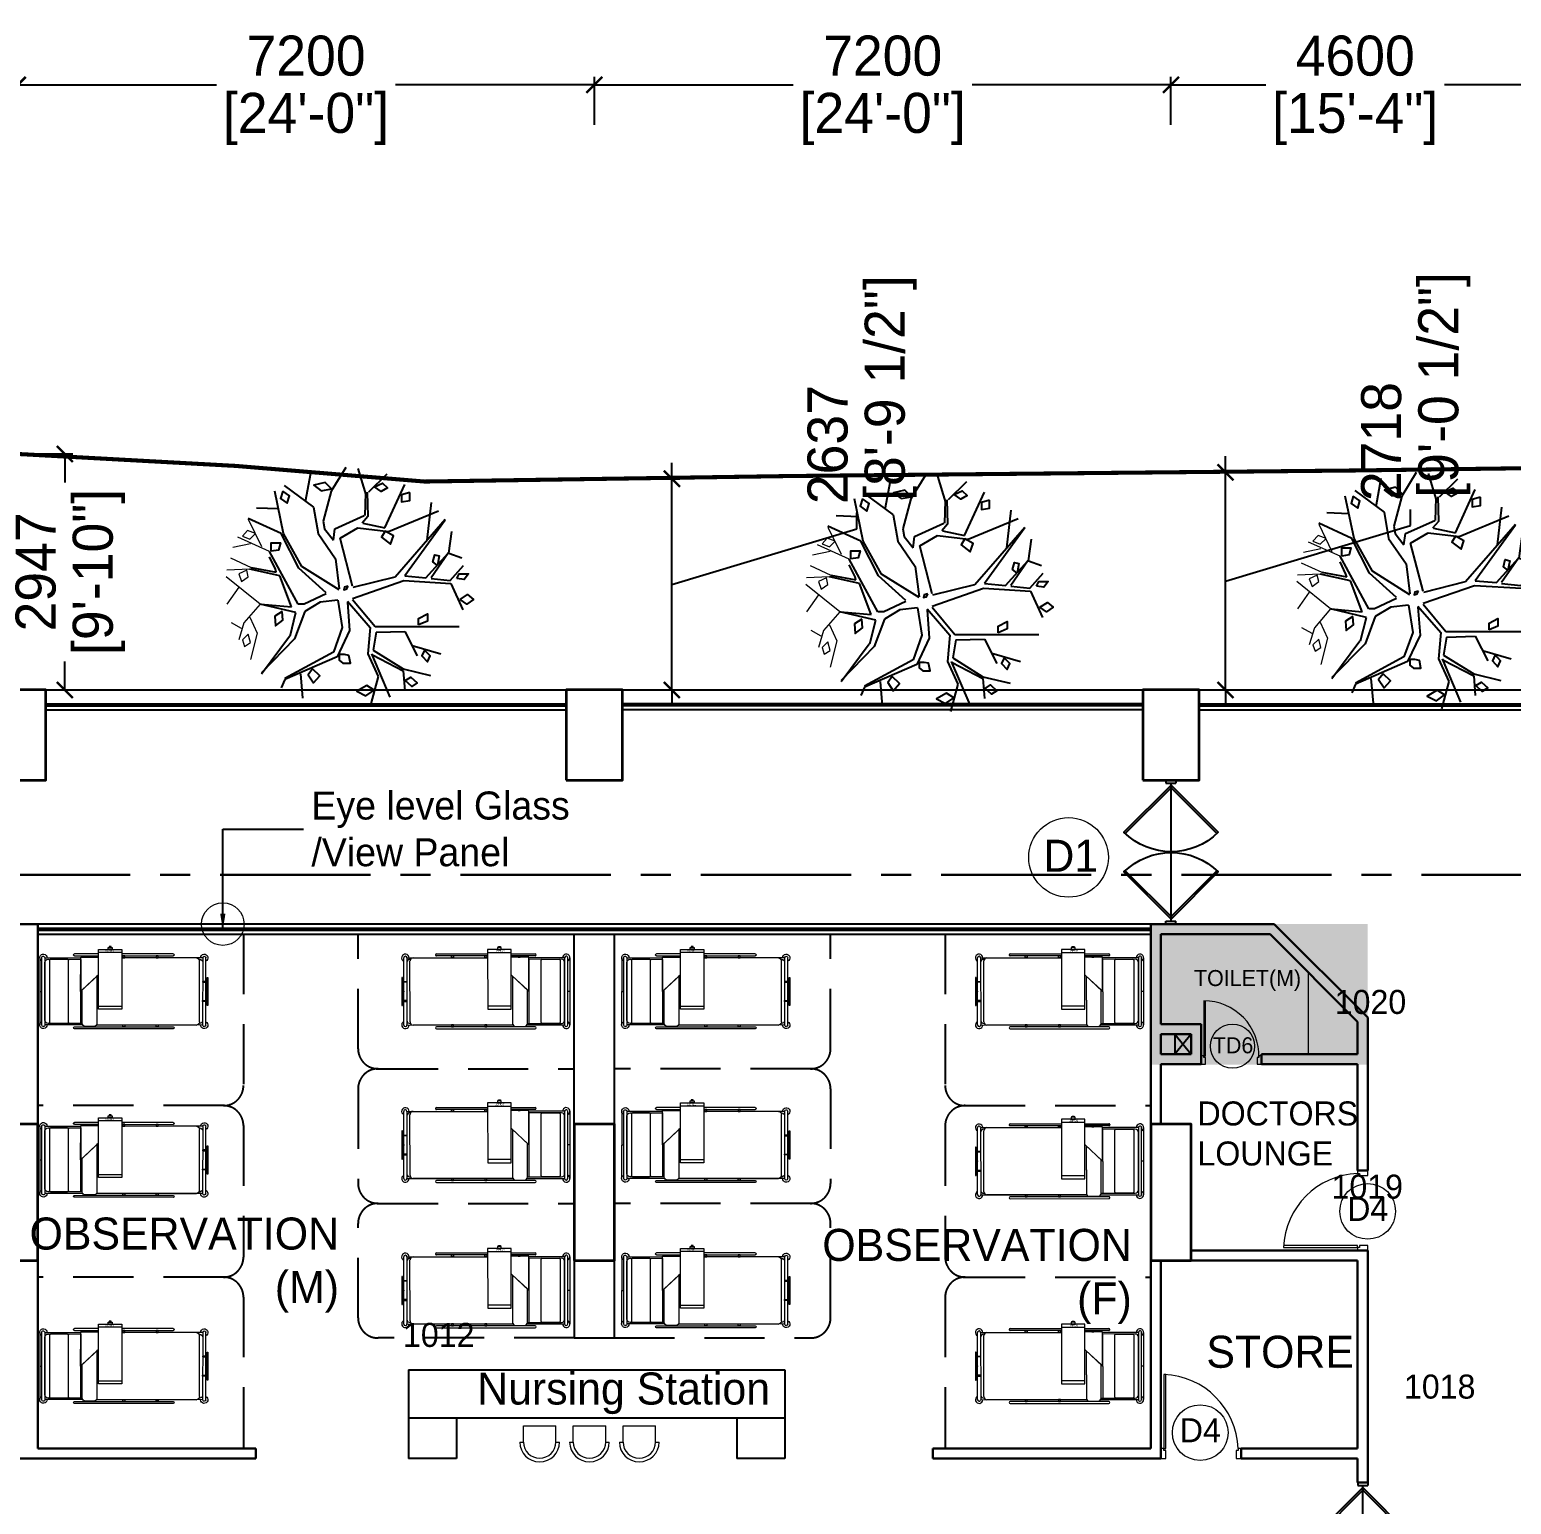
# Model space of a CAD drawing. Header units: millimetres. Extents: x 221017 to 6120115, y -1189702 to 83047459.
# Drawn here: x 3017319 to 3035820, y 63522 to 81940 of the extents above; entities that cross this region are included whole.
import ezdxf

# ---------------------------------------------------------------- set-up
doc = ezdxf.new("R2010")
doc.units = ezdxf.units.MM
doc.header["$LTSCALE"] = 150
doc.header["$MEASUREMENT"] = 0
doc.header["$PDMODE"] = 35
doc.header["$PDSIZE"] = -20
for name, pattern in [('BORDER', [1.75, 0.5, -0.25, 0.5, -0.25, 0, -0.25]), ('CENTERX2', [4, 2.5, -0.5, 0.5, -0.5]), ('DASHED2', [0.375, 0.25, -0.125]), ('HIDDEN', [0.375, 0.25, -0.125]), ('HIDDEN2', [0.1875, 0.125, -0.0625])]:
    doc.linetypes.add(name, pattern=pattern)
doc.layers.get('0').update_dxf_attribs({"linetype": 'CONTINUOUS', "lineweight": 9})
doc.layers.get('DEFPOINTS').update_dxf_attribs({"linetype": 'HIDDEN'})
for name, color, linetype in [('1', 7, 'CONTINUOUS'), ('Above', 63, 'DASHED2'), ('door', 131, 'CONTINUOUS'), ('FURNITURE', 20, 'CONTINUOUS'), ('GLASS PLAN', 160, 'CONTINUOUS'), ('LOW WALL', 40, 'CONTINUOUS'), ('Propoerty Line', 3, 'BORDER'), ('TEXT', 7, 'CONTINUOUS')]:
    doc.layers.add(name, color=color, linetype=linetype)
for name, color, linetype, lineweight in [('A_DOOR', 130, 'CONTINUOUS', 9), ('CENTRE DIM', 5, 'CONTINUOUS', 9), ('col new', 1, 'CONTINUOUS', 35), ('DIM', 7, 'CONTINUOUS', 13), ('Door Window Schedule', 173, 'CONTINUOUS', 9), ('False Ceiling_Toilet (T Ceiling with plastic wood board)', 246, 'CONTINUOUS', 9), ('FUR', 8, 'CONTINUOUS', 5), ('Notes', 240, 'CONTINUOUS', 9), ('Room Numbering', 253, 'CONTINUOUS', 9), ('section line', 254, 'CONTINUOUS', 30), ('WALL', 7, 'CONTINUOUS', 30)]:
    doc.layers.add(name, color=color, linetype=linetype, lineweight=lineweight)
doc.layers.add('landscape', color=7, linetype='CONTINUOUS', lineweight=18, true_color=0x050505)
doc.styles.add('ATTR', font='romans.shx', dxfattribs={"width": 0.8, "height": 0.7})
doc.styles.get("Standard").update_dxf_attribs({"font": 'GOTHIC.TTF', "width": 0.8})
doc.styles.add('Text Layout', font='GOTHIC.TTF')
doc.dimstyles.new('scale 50mm NEW', dxfattribs={"dimscale": 0, "dimtxt": 500, "dimasz": 200, "dimexe": 100, "dimexo": 100, "dimgap": 100, "dimtad": 0, "dimdec": 0, "dimzin": 1, "dimdsep": 46, "dimtxsty": 'Text Layout', "dimblk": 'ARCHTICK', "dimcen": 0.09, "dimclrd": 256, "dimclre": 256, "dimadec": 0, "dimazin": 0, "dimtfac": 1, "dimtdec": 0, "dimtmove": 1, "dimatfit": 0, "dimfxl": 0, "dimtolj": 1, "dimtzin": 0, "dimarcsym": 0})

# ---------------------------------------------------------------- blocks, each defined once
blk = doc.blocks.new('D72')
at = {"layer": 'door'}
for p, q in [((0, 4.85), (1.5, 4.85)), ((0, -0.15), (0, 4.85)), ((0, 0.37), (0, 4.48)), ((1.5, -0.15), (1.5, 4.85)), ((1.5, 0.94), (1.5, 0.94)), ((2.5, 2.43), (3.44, 2.43)), ((69.5, 2.43), (68.56, 2.43)), ((70.5, 0.94), (70.5, 4.85)), ((72, 4.85), (70.5, 4.85)), ((70.5, -0.15), (70.5, 0.94)), ((70.5, 0.94), (70.5, 0.94)), ((72, -0.15), (72, 4.85)), ((72, 0.37), (72, 4.48)), ((0, -0.15), (1.5, -0.15)), ((72, -0.15), (70.5, -0.15))]:
    blk.add_line(p, q, dxfattribs=at)
at = {"layer": 'door', "linetype": 'HIDDEN2', "ltscale": 10}
blk.add_line((1.5, 2.43), (70.5, 2.43), dxfattribs=at)
at = {"layer": 'door', "ltscale": 10}
for points in [[(26.71, 25.31, 0.007036), (26.06, 25.98), (2.5, 2.43), (3.16, 1.76)], [(45.29, 25.31, -0.007036), (45.94, 25.98), (69.5, 2.43), (68.84, 1.76)], [(26.71, -20.46, -0.007036), (26.06, -21.13), (2.5, 2.43), (3.16, 3.09)], [(45.29, -20.46, 0.007036), (45.94, -21.13), (69.5, 2.43), (68.84, 3.09)]]:
    blk.add_lwpolyline(points, format="xyb", close=True, dxfattribs=at)
for centre, start, end in [((2.5, 2.43), 315, 45), ((69.5, 2.43), 135, 225)]:
    blk.add_arc(centre, 33.31, start, end, dxfattribs=at)
blk = doc.blocks.new('LAND1-G4')
at = {"layer": '1', "color": 7}
for p, q in [((2641.7, 2421.336), (2634.423, 2409.533)), ((2647.627, 2420.818), (2651.662, 2407.652)), ((2621.585, 2404.361), (2624.153, 2418.467)), ((2653.22, 2409.18), (2662.39, 2418.115)), ((2661.198, 2391.195), (2671.101, 2412.825)), ((2610.582, 2388.373), (2606.18, 2409.533)), ((2610.948, 2412.354), (2625.62, 2401.539)), ((2634.423, 2409.533), (2630.388, 2394.486)), ((2651.295, 2397.307), (2651.662, 2408.593)), ((2652.395, 2409.063), (2652.762, 2396.837)), ((2608.014, 2400.599), (2597.011, 2401.069)), ((2625.62, 2401.539), (2627.821, 2388.373)), ((2663.032, 2389.314), (2687.973, 2399.658)), ((2684.305, 2403.891), (2682.104, 2385.082)), ((2609.481, 2388.373), (2592.976, 2395.897)), ((2630.388, 2394.486), (2631.122, 2390.724)), ((2631.122, 2390.724), (2635.523, 2385.082)), ((2635.523, 2385.082), (2636.257, 2390.724)), ((2636.257, 2390.724), (2650.928, 2397.307)), ((2638.824, 2386.022), (2647.627, 2391.195)), ((2647.627, 2391.195), (2663.032, 2389.314)), ((2652.762, 2396.837), (2649.828, 2393.546)), ((2650.194, 2393.546), (2661.198, 2391.195)), ((2666.333, 2366.743), (2691.274, 2395.427)), ((2691.274, 2394.956), (2671.101, 2367.213)), ((2618.284, 2370.975), (2609.481, 2388.373)), ((2619.751, 2371.916), (2610.582, 2388.373)), ((2627.821, 2388.373), (2636.623, 2375.677)), ((2645.059, 2362.041), (2638.824, 2386.022)), ((2693.108, 2378.499), (2694.575, 2389.314)), ((2617.917, 2353.107), (2603.613, 2379.439)), ((2606.547, 2370.505), (2603.613, 2376.618)), ((2636.623, 2375.677), (2638.457, 2360.63)), ((2681.738, 2366.273), (2692.741, 2378.499)), ((2692.741, 2378.499), (2684.305, 2366.273)), ((2693.108, 2378.499), (2699.71, 2376.147)), ((2608.748, 2367.213), (2593.71, 2370.505)), ((2594.443, 2371.445), (2606.914, 2369.094)), ((2606.914, 2369.094), (2606.547, 2370.505)), ((2631.855, 2358.75), (2618.284, 2370.975)), ((2638.457, 2360.16), (2619.751, 2371.916)), ((2693.842, 2364.862), (2700.444, 2372.386)), ((2614.616, 2351.696), (2608.748, 2367.213)), ((2645.059, 2355.928), (2670.734, 2364.862)), ((2645.426, 2361.571), (2666.333, 2366.743)), ((2670.734, 2364.862), (2694.208, 2363.452)), ((2671.101, 2367.213), (2681.738, 2366.273)), ((2684.305, 2365.803), (2693.842, 2364.862)), ((2694.208, 2363.452), (2700.077, 2350.285)), ((2631.855, 2358.279), (2620.852, 2353.107)), ((2628.921, 2354.047), (2621.219, 2349.345)), ((2637.724, 2354.988), (2628.921, 2354.047)), ((2637.724, 2354.988), (2639.925, 2341.351)), ((2642.492, 2354.518), (2653.862, 2341.351)), ((2642.492, 2354.047), (2643.592, 2339.941)), ((2645.059, 2355.458), (2656.43, 2341.822)), ((2616.817, 2348.875), (2598.845, 2353.107)), ((2599.211, 2353.107), (2614.616, 2351.696)), ((2613.883, 2337.119), (2616.817, 2348.875)), ((2621.219, 2349.345), (2616.083, 2335.709)), ((2620.852, 2353.107), (2617.917, 2353.107)), ((2639.925, 2341.351), (2635.523, 2329.126)), ((2643.592, 2339.941), (2637.357, 2326.774)), ((2653.862, 2341.351), (2652.762, 2328.185)), ((2656.796, 2339), (2655.329, 2330.066)), ((2656.43, 2341.822), (2698.243, 2341.822)), ((2656.796, 2339), (2671.101, 2339.47)), ((2671.101, 2339.47), (2677.336, 2327.245)), ((2599.578, 2318.311), (2613.516, 2337.119)), ((2616.083, 2335.709), (2599.578, 2318.781)), ((2674.769, 2332.417), (2689.073, 2328.185)), ((2635.523, 2329.126), (2611.315, 2315.959)), ((2637.357, 2326.774), (2611.315, 2315.489)), ((2652.762, 2328.185), (2657.897, 2316.9)), ((2654.596, 2328.185), (2663.765, 2306.555)), ((2654.963, 2327.715), (2670.367, 2319.721)), ((2655.329, 2330.066), (2670.367, 2320.662)), ((2619.018, 2318.311), (2620.118, 2306.085)), ((2657.897, 2316.9), (2654.229, 2303.264)), ((2670.367, 2320.662), (2683.938, 2317.37)), ((2670.367, 2319.721), (2671.101, 2309.847)), ((2611.315, 2315.489), (2609.481, 2311.257))]:
    blk.add_line(p, q, dxfattribs=at)
for points in [[(2631.305, 2413.883), (2625.803, 2412.472), (2629.471, 2409.651), (2634.606, 2410.591)], [(2655.971, 2411.649), (2660.006, 2413.53), (2662.573, 2411.179), (2659.272, 2409.298)], [(2610.215, 2409.533), (2609.115, 2405.771), (2612.416, 2403.42), (2613.516, 2407.182)], [(2673.714, 2408.887), (2669.588, 2407.711), (2669.588, 2404.184), (2673.714, 2404.772)], [(2604.484, 2379.498), (2604.484, 2383.612), (2609.069, 2383.612), (2608.152, 2380.086)], [(2661.335, 2389.49), (2659.501, 2386.551), (2664.086, 2383.024), (2665.462, 2387.139)], [(2687.469, 2372.445), (2685.177, 2374.208), (2686.093, 2377.735), (2688.386, 2377.147)], [(2697.143, 2365.803), (2698.243, 2368.154), (2703.011, 2368.154), (2700.811, 2365.333)], [(2642.859, 2362.041), (2641.025, 2361.571), (2640.658, 2360.16), (2642.125, 2360.63)], [(2698.885, 2355.458), (2702.553, 2357.809), (2705.487, 2355.458), (2702.186, 2353.107)], [(2609.94, 2349.345), (2606.272, 2346.994), (2606.639, 2342.292), (2610.307, 2345.113)], [(2678.07, 2342.645), (2678.07, 2345.936), (2682.471, 2348.287), (2682.471, 2344.525)], [(2638.457, 2327.833), (2638.457, 2325.011), (2640.291, 2323.601), (2643.959, 2323.601), (2643.226, 2327.362), (2641.025, 2327.833)], [(2681.05, 2330.125), (2679.675, 2327.186), (2682.426, 2324.247), (2683.801, 2327.186)], [(2625.115, 2320.72), (2622.823, 2317.781), (2625.574, 2313.667), (2628.783, 2317.194)], [(2671.422, 2314.843), (2674.173, 2316.606), (2677.382, 2313.667), (2674.631, 2311.904)], [(2655.834, 2310.141), (2652.166, 2312.492), (2647.123, 2309.553), (2651.707, 2307.202)]]:
    blk.add_lwpolyline(points, close=True, dxfattribs=at)
blk = doc.blocks.new('DEC8')
for p, q in [((-48.049, 33.856), (-41.447, 20.219)), ((-37.412, 17.868), (-53.184, 24.921)), ((-46.949, 21.63), (-55.751, 19.749)), ((-47.315, 8.934), (-58.686, 8.464)), ((-56.852, 14.576), (-46.582, 9.874)), ((-42.18, -8.464), (-59.052, 5.172)), ((-52.817, 0), (-58.686, -8.464)), ((-42.18, -8.464), (-50.25, -17.869)), ((-51.35, -20.69), (-56.485, -17.869)), ((-50.25, -17.869), (-52.817, -26.332)), ((-47.315, -15.047), (-43.648, -23.041)), ((-43.648, -23.041), (-46.949, -36.207))]:
    blk.add_line(p, q)
for points in [[(-44.381, 26.802), (-48.416, 28.213), (-50.983, 25.392), (-47.315, 23.981)], [(-48.783, 8.464), (-52.817, 6.583), (-51.35, 2.821), (-48.049, 5.172)], [(-48.049, -23.511), (-50.983, -26.332), (-49.883, -29.624), (-46.949, -27.743)]]:
    blk.add_lwpolyline(points, close=True)
blk.add_blockref('LAND1-G4', (-2641.025, -2361.571))
at = {"style": 'ATTR', "width": 0.8, "flags": 9}
blk.add_attdef('ESTCODE', (0, 0), '', height=0.7, dxfattribs=at)
blk = doc.blocks.new('H-BED')
at = {"layer": 'FUR', "color": 253}
for p, q in [((34.71, 22.45), (34.71, 21.96)), ((35.69, 22.45), (34.71, 22.45)), ((35.69, 21.96), (35.69, 22.45)), ((0, 16.78), (0, -16.78)), ((1.05, -16.78), (1.05, 16.77)), ((1.87, 17.55), (1.87, 17.55)), ((2.61, 16.78), (20.46, 16.78)), ((2.61, 16.77), (2.61, -16.77)), ((4.17, 16), (20.46, 16)), ((4.9, 15.53), (4.9, -15.53)), ((13.92, 16), (5.37, 16)), ((14.39, -15.53), (14.39, 15.53)), ((16.87, 18.26), (16.87, 18.22)), ((29.35, 18.73), (17.34, 18.73)), ((17.34, 17.75), (29.35, 17.75)), ((20.46, 17.12), (29.35, 17.12)), ((20.46, -0.02), (20.46, 17.12)), ((20.46, 16), (20.46, -16)), ((24.86, 17.75), (25.84, 17.75)), ((24.86, 17.12), (24.86, 17.75)), ((25.84, 17.12), (24.86, 17.12)), ((25.84, 17.75), (25.84, 17.12)), ((29.35, -8.88), (29.35, 20.99)), ((29.35, 20.99), (41.05, 20.99)), ((29.35, 20.99), (41.05, 20.99)), ((29.35, 19.43), (29.35, 20.99)), ((41.05, 19.43), (29.35, 19.43)), ((34.22, 21.96), (36.17, 21.96)), ((34.22, 20.99), (34.22, 21.96)), ((36.17, 20.99), (34.22, 20.99)), ((34.71, 21.96), (35.69, 21.96)), ((36.17, 21.96), (36.17, 20.99)), ((41.05, 20.99), (41.05, -8.88)), ((41.05, 20.99), (41.05, 19.43)), ((66.67, 18.73), (41.05, 18.73)), ((41.05, 17.75), (66.67, 17.75)), ((78.28, 16.78), (41.05, 16.78)), ((81.4, 16.78), (41.05, 16.78)), ((41.52, 17.75), (41.52, 16.78)), ((42.49, 17.75), (41.52, 17.75)), ((41.52, 16.78), (42.49, 16.78)), ((42.49, 16.78), (42.49, 17.75)), ((58.17, 17.75), (58.17, 16.78)), ((59.14, 17.75), (58.17, 17.75)), ((58.17, 16.78), (59.14, 16.78)), ((59.14, 16.78), (59.14, 17.75)), ((67.14, 18.22), (67.14, 18.26)), ((79.84, 16), (79.63, 16)), ((79.84, 16), (79.84, 16)), ((79.84, -15.22), (79.84, 15.22)), ((81.4, 16.77), (81.4, -16.77)), ((82.14, 17.55), (82.14, 17.55)), ((82.96, -16.78), (82.96, 16.77)), ((2.61, -14.44), (2.61, 14.44)), ((29.35, 8.34), (20.46, -0.02)), ((21.23, 0.71), (28.62, 7.65)), ((29.35, 8.34), (28.62, 7.65)), ((28.62, 7.65), (28.62, -16.78)), ((28.62, 7.65), (28.62, -16)), ((81.4, 14.44), (81.4, -14.44)), ((0, 0), (1.05, 0)), ((21.23, -16), (21.23, 0.71)), ((81.4, 4.97), (81.4, 4.58)), ((83.61, 4.97), (81.4, 4.97)), ((81.4, 4.58), (83.61, 4.58)), ((82.96, 0.19), (82.96, -0.2)), ((83.61, 0.19), (82.96, 0.19)), ((83.61, -7.04), (83.61, 7.04)), ((83.61, 7.04), (84, 7.04)), ((83.61, 4.58), (83.61, 4.97)), ((83.61, -0.2), (83.61, 0.19)), ((84, 7.04), (84, -7.04)), ((29.35, -7.32), (41.05, -7.32)), ((29.35, -8.88), (29.35, -7.32)), ((41.05, -7.32), (41.05, -8.88)), ((81.4, -4.59), (83.61, -4.59)), ((81.4, -4.98), (81.4, -4.59)), ((83.61, -4.98), (81.4, -4.98)), ((82.96, 0), (84, 0)), ((82.96, -0.2), (83.61, -0.2)), ((83.61, -4.59), (83.61, -4.98)), ((84, -7.04), (83.61, -7.04)), ((41.05, -8.88), (29.35, -8.88)), ((41.05, -8.88), (29.35, -8.88)), ((1.83, -17.55), (1.83, -17.55)), ((21.23, -16.78), (2.61, -16.78)), ((21.23, -16), (4.17, -16)), ((5.37, -16), (13.92, -16)), ((16.87, -18.26), (16.87, -18.22)), ((17.34, -17.75), (66.67, -17.75)), ((66.67, -18.73), (17.34, -18.73)), ((27.06, -17.56), (22.79, -17.56)), ((24.86, -17.56), (24.86, -17.75)), ((25.84, -17.56), (24.86, -17.56)), ((24.86, -17.75), (25.84, -17.75)), ((25.84, -17.75), (25.84, -17.56)), ((81.4, -16.78), (28.41, -16.78)), ((28.62, -16.78), (78.28, -16.78)), ((41.52, -17.75), (41.52, -16.78)), ((41.52, -16.78), (42.49, -16.78)), ((42.49, -17.75), (41.52, -17.75)), ((42.49, -16.78), (42.49, -17.75)), ((58.17, -17.75), (58.17, -16.78)), ((58.17, -16.78), (59.14, -16.78)), ((59.14, -17.75), (58.17, -17.75)), ((59.14, -16.78), (59.14, -17.75)), ((67.14, -18.22), (67.14, -18.26)), ((82.18, -17.55), (82.18, -17.55))]:
    blk.add_line(p, q, dxfattribs=at)
at = {"layer": 'FUR', "color": 253, "extrusion": (0, 0, -1)}
for centre, major_axis, start_param, end_param in [((1.83, 16.78), (1.3, 1.3), 2.797558, 7.068583), ((1.83, 16.78), (-0.55, 0.55), 5.496229, 7.124264), ((1.83, 16.78), (0.549, 0.549), -0.73745, 0.78704), ((4.17, 14.44), (-1.1, 1.1), 5.497787, 7.068583), ((5.37, 15.53), (-0.331, 0.331), 5.497787, 7.068583), ((13.92, 15.53), (-0.331, 0.331), 0.785398, 2.356194), ((17.34, 18.26), (-0.331, 0.331), 5.497787, 7.068583), ((17.34, 18.22), (0.331, 0.331), 2.356194, 3.926991), ((66.67, 18.26), (0.331, 0.331), -0.785398, 0.785398), ((66.67, 18.22), (-0.331, 0.331), 2.356194, 3.926991), ((78.28, 15.22), (-1.1, 1.1), 0.785398, 2.356194), ((79.84, 14.44), (1.1, 1.1), -0.785398, 0.785398), ((82.17, 16.78), (-1.3, 1.3), 5.497787, 9.768813), ((82.17, 16.78), (-0.549, 0.549), 5.496145, 7.020636), ((82.18, 16.78), (0.55, 0.55), -0.841078, 0.786957), ((4.17, -14.44), (-1.1, 1.1), 3.926991, 5.497787), ((79.84, -14.44), (-1.1, 1.1), 2.356194, 4.057609), ((1.83, -16.78), (-1.3, 1.3), 2.356194, 6.627219), ((1.83, -16.78), (-0.55, 0.55), 3.926991, 5.497333), ((1.83, -16.77), (0.55, 0.55), 0.78404, 2.363229), ((5.37, -15.53), (0.331, 0.331), 2.356194, 3.926991), ((13.92, -15.53), (0.331, 0.331), 0.785398, 2.356194), ((17.34, -18.22), (-0.331, 0.331), 5.497787, 7.068583), ((17.34, -18.26), (-0.331, 0.331), 3.926991, 5.497787), ((22.79, -16), (-1.1, 1.1), 3.926991, 5.497787), ((27.06, -16), (1.1, 1.1), 0.785398, 2.356194), ((66.67, -18.22), (0.331, 0.331), -0.785398, 0.785398), ((66.67, -18.26), (0.331, 0.331), 0.785398, 2.356194), ((78.28, -15.22), (1.1, 1.1), 0.785398, 2.356194), ((82.17, -16.78), (1.3, 1.3), -0.344034, 3.926991), ((82.17, -16.77), (-0.55, 0.55), 3.919956, 5.499145), ((82.18, -16.78), (0.55, 0.55), 0.785853, 2.356194)]:
    blk.add_ellipse(centre, major_axis=major_axis, ratio=1, start_param=start_param, end_param=end_param, dxfattribs=at)
at = {"layer": 'FUR', "insert": (32.67, 20.77), "char_height": 1, "width": 4.545, "attachment_point": 1}
blk.add_mtext('SOHEL', dxfattribs=at)
blk = doc.blocks.new('_ARCHTICK')
at = {"color": 0, "linetype": 'ByBlock', "const_width": 0.15}
blk.add_lwpolyline([(-0.5, -0.5), (0.5, 0.5)], dxfattribs=at)
blk = doc.blocks.new('*D171')
at = {"layer": 'CENTRE DIM', "lineweight": -2, "transparency": 16777216}
for p, q in [((3017170, 80777), (3017170, 81349)), ((3017170, 81249), (3019653, 81249)), ((3024370, 81249), (3021886, 81249)), ((3024370, 80749), (3024370, 81349))]:
    blk.add_line(p, q, dxfattribs=at)
at = {"layer": 'DEFPOINTS', "color": 0, "transparency": 16777216}
for p in [(3024370, 81249), (3017170, 80677), (3024370, 80424)]:
    blk.add_point(p, dxfattribs=at)
at = {"layer": 'CENTRE DIM', "lineweight": -2, "transparency": 16777216, "xscale": 200, "yscale": 200, "zscale": 200, "rotation": 180}
blk.add_blockref('_ARCHTICK', (3017170, 81249), dxfattribs=at)
at = {"layer": 'CENTRE DIM', "lineweight": -2, "transparency": 16777216, "xscale": 200, "yscale": 200, "zscale": 200}
blk.add_blockref('_ARCHTICK', (3024370, 81249), dxfattribs=at)
at = {"layer": 'CENTRE DIM', "color": 0, "transparency": 16777216, "char_height": 500, "attachment_point": 5, "style": 'Text Layout'}
for s, insert in [('\\A1;7200', (3020770, 81612)), ('\\A1;[24\'-0"]', (3020770, 80825))]:
    blk.add_mtext(s, dxfattribs=dict(at, insert=insert))
blk = doc.blocks.new('*D172')
at = {"layer": 'CENTRE DIM', "lineweight": -2, "transparency": 16777216}
for p, q in [((3024370, 80749), (3024370, 81349)), ((3024370, 81249), (3026853, 81249)), ((3031570, 81249), (3029086, 81249)), ((3031570, 80749), (3031570, 81349))]:
    blk.add_line(p, q, dxfattribs=at)
at = {"layer": 'DEFPOINTS', "color": 0, "transparency": 16777216}
for p in [(3031570, 81249), (3024370, 80424), (3031570, 80424)]:
    blk.add_point(p, dxfattribs=at)
at = {"layer": 'CENTRE DIM', "lineweight": -2, "transparency": 16777216, "xscale": 200, "yscale": 200, "zscale": 200, "rotation": 180}
blk.add_blockref('_ARCHTICK', (3024370, 81249), dxfattribs=at)
at = {"layer": 'CENTRE DIM', "lineweight": -2, "transparency": 16777216, "xscale": 200, "yscale": 200, "zscale": 200}
blk.add_blockref('_ARCHTICK', (3031570, 81249), dxfattribs=at)
at = {"layer": 'CENTRE DIM', "color": 0, "transparency": 16777216, "char_height": 500, "attachment_point": 5, "style": 'Text Layout'}
for s, insert in [('\\A1;7200', (3027970, 81612)), ('\\A1;[24\'-0"]', (3027970, 80825))]:
    blk.add_mtext(s, dxfattribs=dict(at, insert=insert))
blk = doc.blocks.new('*D173')
at = {"layer": 'CENTRE DIM', "lineweight": -2, "transparency": 16777216}
for p, q in [((3031570, 80749), (3031570, 81349)), ((3031570, 81249), (3032753, 81249)), ((3036170, 81249), (3034986, 81249)), ((3036170, 80749), (3036170, 81349))]:
    blk.add_line(p, q, dxfattribs=at)
at = {"layer": 'DEFPOINTS', "color": 0, "transparency": 16777216}
for p in [(3036170, 81249), (3031570, 80424), (3036170, 80424)]:
    blk.add_point(p, dxfattribs=at)
at = {"layer": 'CENTRE DIM', "lineweight": -2, "transparency": 16777216, "xscale": 200, "yscale": 200, "zscale": 200, "rotation": 180}
blk.add_blockref('_ARCHTICK', (3031570, 81249), dxfattribs=at)
at = {"layer": 'CENTRE DIM', "lineweight": -2, "transparency": 16777216, "xscale": 200, "yscale": 200, "zscale": 200}
blk.add_blockref('_ARCHTICK', (3036170, 81249), dxfattribs=at)
at = {"layer": 'CENTRE DIM', "color": 0, "transparency": 16777216, "char_height": 500, "attachment_point": 5, "style": 'Text Layout'}
for s, insert in [('\\A1;4600', (3033870, 81612)), ('\\A1;[15\'-4"]', (3033870, 80825))]:
    blk.add_mtext(s, dxfattribs=dict(at, insert=insert))
blk = doc.blocks.new('*D212')
at = {"layer": 'DEFPOINTS', "color": 0, "ltscale": 0.5, "transparency": 16777216}
for p in [(3017170, 76640), (3017759, 76640), (3017170, 73693)]:
    blk.add_point(p, dxfattribs=at)
at = {"layer": 'DIM', "lineweight": -2, "ltscale": 0.5, "transparency": 16777216}
for p, q in [((3017270, 76640), (3017859, 76640)), ((3017759, 76640), (3017759, 76283)), ((3017759, 73693), (3017759, 74050)), ((3017270, 73693), (3017859, 73693))]:
    blk.add_line(p, q, dxfattribs=at)
at = {"layer": 'DIM', "lineweight": -2, "ltscale": 0.5, "transparency": 16777216, "xscale": 200, "yscale": 200, "zscale": 200}
for p, rotation in [((3017759, 76640), 90), ((3017759, 73693), 270)]:
    blk.add_blockref('_ARCHTICK', p, dxfattribs=dict(at, rotation=rotation))
at = {"layer": 'DIM', "color": 0, "ltscale": 0.5, "transparency": 16777216, "char_height": 500, "attachment_point": 5, "rotation": 90, "style": 'Text Layout'}
for s, insert in [('\\A1;[9\'-10"]', (3018183, 75167)), ('\\A1;2947', (3017397, 75167))]:
    blk.add_mtext(s, dxfattribs=dict(at, insert=insert))
blk = doc.blocks.new('*D213')
at = {"layer": 'DEFPOINTS', "color": 0, "ltscale": 0.5, "transparency": 16777216}
for p in [(3024535, 76330), (3025338, 76330), (3024370, 73693)]:
    blk.add_point(p, dxfattribs=at)
at = {"layer": 'DIM', "lineweight": -2, "ltscale": 0.5, "transparency": 16777216}
for p, q in [((3025338, 76330), (3025338, 76530)), ((3024838, 76330), (3025438, 76330)), ((3025338, 73693), (3025338, 76330)), ((3025338, 73693), (3025338, 76330)), ((3027647, 75705), (3027647, 75905)), ((3025338, 75012), (3027647, 75705)), ((3024838, 73693), (3025438, 73693)), ((3025338, 73693), (3025338, 73493))]:
    blk.add_line(p, q, dxfattribs=at)
at = {"layer": 'DIM', "lineweight": -2, "ltscale": 0.5, "transparency": 16777216, "xscale": 200, "yscale": 200, "zscale": 200}
for p, rotation in [((3025338, 76330), 270), ((3025338, 73693), 90)]:
    blk.add_blockref('_ARCHTICK', p, dxfattribs=dict(at, rotation=rotation))
at = {"layer": 'DIM', "color": 0, "ltscale": 0.5, "transparency": 16777216, "char_height": 500, "attachment_point": 5, "rotation": 90, "style": 'Text Layout'}
for s, insert in [('\\A1;[8\'-9 1/2"]', (3028071, 77463)), ('\\A1;2637', (3027285, 76757))]:
    blk.add_mtext(s, dxfattribs=dict(at, insert=insert))
blk = doc.blocks.new('*D214')
at = {"layer": 'DEFPOINTS', "color": 0, "ltscale": 0.5, "transparency": 16777216}
for p in [(3031570, 76412), (3032250, 76412), (3031570, 73693)]:
    blk.add_point(p, dxfattribs=at)
at = {"layer": 'DIM', "lineweight": -2, "ltscale": 0.5, "transparency": 16777216}
for p, q in [((3032250, 76412), (3032250, 76612)), ((3031750, 76412), (3032350, 76412)), ((3032250, 73693), (3032250, 76412)), ((3032250, 73693), (3032250, 76412)), ((3034559, 75745), (3034559, 75945)), ((3032250, 75052), (3034559, 75745)), ((3031750, 73693), (3032350, 73693)), ((3032250, 73693), (3032250, 73493))]:
    blk.add_line(p, q, dxfattribs=at)
at = {"layer": 'DIM', "lineweight": -2, "ltscale": 0.5, "transparency": 16777216, "xscale": 200, "yscale": 200, "zscale": 200}
for p, rotation in [((3032250, 76412), 270), ((3032250, 73693), 90)]:
    blk.add_blockref('_ARCHTICK', p, dxfattribs=dict(at, rotation=rotation))
at = {"layer": 'DIM', "color": 0, "ltscale": 0.5, "transparency": 16777216, "char_height": 500, "attachment_point": 5, "rotation": 90, "style": 'Text Layout'}
for s, insert in [('\\A1;[9\'-0 1/2"]', (3034983, 77503)), ('\\A1;2718', (3034197, 76795))]:
    blk.add_mtext(s, dxfattribs=dict(at, insert=insert))
blk = doc.blocks.new('*U36')
at = {"layer": 'A_DOOR'}
blk.add_lwpolyline([(2.45, 41.95, 0.006179), (1.5, 42), (1.5, 5), (2.45, 5)], format="xyb", close=True, dxfattribs=at)
for points in [[(2.5, 4), (1.5, 4), (1.5, 5), (0, 5), (0, 0), (2.5, 0)], [(40, 5), (38.5, 5), (38.5, 4), (37.5, 4), (37.5, 0), (40, 0)]]:
    blk.add_lwpolyline(points, close=True, dxfattribs=at)
blk.add_arc((0.1, 3.6), 38.43, 2.09314, 87.90686, dxfattribs=at)
blk = doc.blocks.new('C2')
at = {"layer": 'FUR'}
for p, q in [((-9, 0), (9, 0)), ((-9, -9), (-9, 0)), ((9, -9), (9, 0)), ((-11, -9), (-9, -9)), ((9, -9), (11, -9))]:
    blk.add_line(p, q, dxfattribs=at)
for radius in [11, 9]:
    blk.add_arc((0, -9), radius, 180, 0, dxfattribs=at)
blk = doc.blocks.new('TOILET DOOR')
at = {"layer": 'A_DOOR'}
blk.add_lwpolyline([(15221.31, -118993.6), (15221.31, -119025.6), (15222.26, -119025.6), (15222.26, -118993.61)], dxfattribs=at)
for points in [[(15222.31, -119026.6), (15221.31, -119026.6), (15221.31, -119025.6), (15219.81, -119025.6), (15219.81, -119030.6), (15222.31, -119030.6)], [(15254.81, -119025.6), (15253.31, -119025.6), (15253.31, -119026.6), (15252.31, -119026.6), (15252.31, -119030.6), (15254.81, -119030.6)]]:
    blk.add_lwpolyline(points, close=True, dxfattribs=at)
blk.add_arc((15221.31, -119025.6), 32, 358.20922, 90, dxfattribs=at)
blk = doc.blocks.new('gf gf g')
at = {"layer": 'Door Window Schedule', "ltscale": 0.5}
blk.add_circle((3035065, 232482), 497, dxfattribs=at)
at = {"layer": 'Door Window Schedule', "ltscale": 0.5, "insert": (3035092, 232703), "char_height": 400, "width": 871.62, "attachment_point": 2}
blk.add_mtext('{\\W1;D1}', dxfattribs=at)
blk = doc.blocks.new('D 4')
at = {"layer": 'Door Window Schedule', "ltscale": 0.5}
blk.add_circle((3005876, 66161), 348, dxfattribs=at)
at = {"layer": 'Door Window Schedule', "ltscale": 0.5, "insert": (3005877, 66341), "char_height": 300, "width": 871.62, "attachment_point": 2}
blk.add_mtext('{\\W1;D4}', dxfattribs=at)
blk = doc.blocks.new('TD 6')
at = {"layer": 'Door Window Schedule', "ltscale": 0.5}
blk.add_circle((3044104, 72595), 275, dxfattribs=at)
at = {"layer": 'Door Window Schedule', "ltscale": 0.5, "insert": (3044111, 72706), "char_height": 200, "width": 627.56, "attachment_point": 2}
blk.add_mtext('{\\W1;TD6}', dxfattribs=at)

msp = doc.modelspace()

# ---------------------------------------------------------------- hatches: boundary and pattern name
at = {"layer": 'False Ceiling_Toilet (T Ceiling with plastic wood board)', "ltscale": 0.5}
msp.add_hatch(color=256, dxfattribs=at).paths.add_polyline_path([(3034025.7, 70768.2), (3031319.8, 70768.2), (3031319.8, 69012.6), (3034025.7, 69012.6)])

# ---------------------------------------------------------------- linework, layer by layer
at = {"ltscale": 0.5}
msp.add_line((3033284.2, 70166.2), (3033284.2, 69143.2), dxfattribs=at)
at = {"layer": 'Above', "ltscale": 20}
for p, q in [((3019989.4, 70643.2), (3019989.4, 68751.5)), ((3021419.8, 69212), (3021419.8, 70643.2)), ((3027319.8, 69212), (3027319.8, 70643.2)), ((3028750.2, 70643.2), (3028750.2, 68751.5)), ((3021669.8, 68962), (3024119.8, 68962)), ((3027069.8, 68962), (3024619.8, 68962)), ((3021419.8, 68712), (3021419.8, 67530.9)), ((3027319.8, 68712), (3027319.8, 67530.9)), ((3019739.4, 68501.5), (3017419.8, 68501.5)), ((3029000.2, 68501.5), (3031319.8, 68501.5)), ((3019989.4, 68251.5), (3019989.4, 66609.8)), ((3028750.2, 68251.5), (3028750.2, 66609.8)), ((3021669.8, 67280.9), (3024119.8, 67280.9)), ((3027069.8, 67280.9), (3024619.8, 67280.9)), ((3021419.8, 65849.7), (3021419.8, 67030.9)), ((3027319.8, 65849.7), (3027319.8, 67030.9)), ((3019739.4, 66359.8), (3017419.8, 66359.8)), ((3029000.2, 66359.8), (3031319.8, 66359.8)), ((3019989.4, 66109.8), (3019989.4, 64218.2)), ((3028750.2, 66109.8), (3028750.2, 64218.2)), ((3024119.8, 65599.7), (3021669.8, 65599.7)), ((3024619.8, 65599.7), (3027069.8, 65599.7))]:
    msp.add_line(p, q, dxfattribs=at)
for centre, start, end in [((3021669.8, 69212), 180, 270), ((3027069.8, 69212), 270, 360), ((3021669.8, 68712), 90, 180), ((3027069.8, 68712), 0, 90), ((3019739.4, 68751.5), 270, 0), ((3029000.2, 68751.5), 180, 270), ((3019739.4, 68251.5), 0, 90), ((3029000.2, 68251.5), 90, 180), ((3021669.8, 67530.9), 180, 270), ((3027069.8, 67530.9), 270, 0), ((3021669.8, 67030.9), 90, 180), ((3027069.8, 67030.9), 360, 90), ((3019739.4, 66609.8), 270, 0), ((3029000.2, 66609.8), 180, 270), ((3019739.4, 66109.8), 0, 90), ((3029000.2, 66109.8), 90, 180), ((3021669.8, 65849.7), 180, 270), ((3027069.8, 65849.7), 270, 0)]:
    msp.add_arc(centre, 250, start, end, dxfattribs=at)
at = {"layer": 'col new', "linetype": 'Continuous', "ltscale": 0.5}
for points in [[(3016819.8, 72568.2), (3017519.8, 72568.2), (3017519.8, 73693.2), (3016819.8, 73693.2)], [(3024019.8, 72568.2), (3024719.8, 72568.2), (3024719.8, 73693.2), (3024019.8, 73693.2)], [(3031219.8, 72568.2), (3031919.8, 72568.2), (3031919.8, 73693.2), (3031219.8, 73693.2)], [(3016919.8, 66568.2), (3017419.8, 66568.2), (3017419.8, 68268.2), (3016919.8, 68268.2)], [(3024119.8, 66568.2), (3024619.8, 66568.2), (3024619.8, 68268.2), (3024119.8, 68268.2)], [(3031319.8, 66568.2), (3031819.8, 66568.2), (3031819.8, 68268.2), (3031319.8, 68268.2)]]:
    msp.add_lwpolyline(points, close=True, dxfattribs=at)
at = {"layer": 'door'}
msp.add_line((3024119.8, 66680), (3024119.8, 66577.5), dxfattribs=at)
at = {"layer": 'FURNITURE', "ltscale": 0.5}
for p, q in [((3022050.3, 65202.8), (3026750.3, 65202.8)), ((3022050.3, 65202.8), (3022050.3, 64602.8)), ((3022050.3, 65202.8), (3022050.3, 64093.2)), ((3026750.3, 65202.8), (3026750.3, 64093.2)), ((3022050.3, 64602.8), (3026750.3, 64602.8)), ((3022650.3, 64602.8), (3022650.3, 64093.2)), ((3026150.3, 64602.8), (3026150.3, 64093.2)), ((3022650.3, 64093.2), (3022050.3, 64093.2)), ((3026750.3, 64093.2), (3026150.3, 64093.2))]:
    msp.add_line(p, q, dxfattribs=at)
at = {"layer": 'GLASS PLAN', "ltscale": 0.5}
for p, q in [((3017519.8, 73518.2), (3024019.8, 73518.2)), ((3017519.8, 73493.2), (3024019.8, 73493.2)), ((3031219.8, 73518.2), (3024719.8, 73518.2)), ((3031219.8, 73493.2), (3024719.8, 73493.2)), ((3031919.8, 73518.2), (3038419.8, 73518.2)), ((3031919.8, 73493.2), (3038419.8, 73493.2)), ((3017419.8, 70718.2), (3031319.8, 70718.2)), ((3017419.8, 70693.2), (3031319.8, 70693.2))]:
    msp.add_line(p, q, dxfattribs=at)
at = {"layer": 'LOW WALL', "ltscale": 0.5}
for p, q in [((3017519.8, 73693.2), (3024019.8, 73693.2)), ((3024719.8, 73693.2), (3031219.8, 73693.2)), ((3031919.8, 73693.2), (3038419.8, 73693.2)), ((3017519.8, 73443.2), (3024019.8, 73443.2)), ((3031219.8, 73443.2), (3024719.8, 73443.2)), ((3031919.8, 73443.2), (3038419.8, 73443.2)), ((3031319.8, 70768.2), (3017419.8, 70768.2)), ((3017419.8, 70643.2), (3031319.8, 70643.2)), ((3024119.8, 68268.2), (3024119.8, 70643.2)), ((3024619.8, 68268.2), (3024619.8, 70643.2)), ((3031619.8, 69393.2), (3031619.8, 69143.2)), ((3031619.8, 69393.2), (3031819.8, 69143.2)), ((3031819.8, 69393.2), (3031619.8, 69143.2)), ((3024119.8, 66568.2), (3024119.8, 65599.7)), ((3024619.8, 65599.7), (3024619.8, 66568.2)), ((3024119.8, 65599.7), (3024619.8, 65599.7))]:
    msp.add_line(p, q, dxfattribs=at)
at = {"layer": 'Notes', "ltscale": 0.5}
msp.add_circle((3019731.4, 70768.2), 265.5, dxfattribs=at)
at = {"layer": 'Propoerty Line', "lineweight": 15, "const_width": 50.8}
msp.add_lwpolyline([(3045662.2, 76592.4), (3033919, 76434.7), (3026818.5, 76364.9), (3022250.6, 76295.9), (3019894.7, 76491), (3015082.1, 76755), (3010674.5, 77076.7), (2998548, 77424.6), (2991256.6, 77814.7), (2983954.8, 78136.4)], dxfattribs=at)
msp.add_lwpolyline([(3045662.2, 76592.4), (3033919, 76434.7), (3026818.5, 76364.9), (3022250.6, 76295.9), (3019894.7, 76491), (3015082.1, 76755), (3010674.5, 77076.7), (2998548, 77424.6), (2991256.6, 77814.7), (2983954.8, 78136.4)], dxfattribs=at)
at = {"layer": 'section line', "linetype": 'CENTERX2', "ltscale": 5}
msp.add_line((3036574.7, 71384.4), (2977792, 71384.4), dxfattribs=at)
at = {"layer": 'WALL', "ltscale": 0.5}
for p, q in [((3017419.8, 70768.2), (3003686.5, 70768.2)), ((3017419.8, 68268.2), (3017419.8, 70768.2)), ((3032859, 70768.2), (3031319.8, 70768.2)), ((3031319.8, 68268.2), (3031319.8, 70768.2)), ((3034025.7, 69601.4), (3032859, 70768.2)), ((3032807.2, 70643.2), (3031444.8, 70643.2)), ((3031444.8, 69518.2), (3031444.8, 70643.2)), ((3033900.7, 69549.7), (3032807.2, 70643.2)), ((3034025.7, 69601.4), (3034025.7, 67691.4)), ((3031444.8, 69518.2), (3031944.8, 69518.2)), ((3031444.8, 69143.2), (3031444.8, 69393.2)), ((3031444.8, 69393.2), (3031819.8, 69393.2)), ((3031819.8, 69393.2), (3031819.8, 69143.2)), ((3031944.8, 69518.2), (3031944.8, 69018.2)), ((3033900.7, 69549.7), (3033900.7, 69143.2)), ((3031444.8, 69143.2), (3031819.8, 69143.2)), ((3031444.8, 68268.2), (3031444.8, 69018.2)), ((3031444.8, 69018.2), (3031944.8, 69018.2)), ((3032698.8, 69143.2), (3033900.7, 69143.2)), ((3032698.8, 69143.2), (3032698.8, 69018.2)), ((3032698.8, 69018.2), (3033900.7, 69018.2)), ((3033900.7, 69018.2), (3033900.7, 67691.4)), ((3033900.7, 67691.4), (3034025.7, 67691.4)), ((3034025.7, 66693.2), (3031819.8, 66693.2)), ((3034025.7, 66693.2), (3034025.7, 63793.2)), ((3017419.8, 66568.2), (3017419.8, 64218.2)), ((3031319.8, 66568.2), (3031319.8, 64218.2)), ((3031444.8, 66568.2), (3031444.8, 64093.2)), ((3033900.7, 66568.2), (3031819.8, 66568.2)), ((3033900.7, 66568.2), (3033900.7, 64218.2)), ((3017419.8, 64218.2), (3020144.8, 64218.2)), ((3020144.8, 64218.2), (3020144.8, 64093.2)), ((3028594.8, 64218.2), (3031319.8, 64218.2)), ((3028594.8, 64218.2), (3028594.8, 64093.2)), ((3032444.8, 64218.2), (3033900.7, 64218.2)), ((3032444.8, 64218.2), (3032444.8, 64093.2)), ((3014744.8, 64093.2), (3020144.8, 64093.2)), ((3028594.8, 64093.2), (3031444.8, 64093.2)), ((3032444.8, 64093.2), (3033900.7, 64093.2)), ((3033900.7, 64093.2), (3033900.7, 63793.2)), ((3034025.7, 63793.2), (3033900.7, 63793.2))]:
    msp.add_line(p, q, dxfattribs=at)

# ---------------------------------------------------------------- block references
at = {"layer": 'door', "xscale": -25, "yscale": 25, "zscale": 25, "rotation": 270}
for p in [(3031511, 70768.2), (3033904.5, 61993.2)]:
    msp.add_blockref('D72', p, dxfattribs=at)
at = {"layer": 'Door Window Schedule'}
for name, p in [('gf gf g', (-4773.5, -160880.1)), ('TD 6', (-11766.1, -3350.9)), ('D 4', (28149.7, 1020.3)), ('D 4', (26059, -1743.5))]:
    msp.add_blockref(name, p, dxfattribs=at)
at = {"layer": 'FUR', "ltscale": 10}
for p, xscale, yscale, zscale, rotation in [((3017444.8, 69929), 24.99808329715083, 24.99808329715083, 24.99808329715083, 359.9658580772038), ((3024064.4, 69929), -24.99808329715083, 24.99808329739608, 24.99808329694783, 0.03414192279613815), ((3024711.3, 69929), 24.99808329715083, 24.99808329715083, 24.99808329715083, 359.9658580772038), ((3031228.3, 69929), -24.99808329715083, 24.99808329739608, 24.99808329694783, 0.03414192279613815), ((3024064.4, 68011.3), -24.99808329715083, 24.99808329739608, 24.99808329694783, 0.03414192279613815), ((3024711.3, 68011.3), 24.99808329715083, 24.99808329715083, 24.99808329715083, 359.9658580772038), ((3017444.8, 67824.9), 24.99808329715083, 24.99808329715083, 24.99808329715083, 359.9658580772038), ((3031228.3, 67808.2), -24.99808329715083, 24.99808329739608, 24.99808329694783, 0.03414192279613815), ((3024064.4, 66194.7), -24.99808329715083, 24.99808329739608, 24.99808329694783, 0.03414192279613815), ((3024711.3, 66194.7), 24.99808329715083, 24.99808329715083, 24.99808329715083, 359.9658580772038), ((3017444.8, 65249.5), 24.99808329715083, 24.99808329715083, 24.99808329715083, 359.9658580772038), ((3031228.3, 65249.5), -24.99808329715083, 24.99808329739608, 24.99808329694783, 0.03414192279613815)]:
    msp.add_blockref('H-BED', p, dxfattribs=dict(at, xscale=xscale, yscale=yscale, zscale=zscale, rotation=rotation))
at = {"layer": 'FUR', "xscale": 22.5, "yscale": 22.5, "zscale": 22.5}
for p in [(3023687.3, 64502.7), (3024309.1, 64502.7), (3024930.8, 64502.7)]:
    msp.add_blockref('C2', p, dxfattribs=at)
at = {"layer": 'landscape', "xscale": 25, "yscale": 25, "zscale": 25}
for p in [(3021250.2, 74977.6), (3034616.3, 74916.3), (3028487.9, 74881.4)]:
    msp.add_blockref('DEC8', p, dxfattribs=at)
at = {"layer": 'WALL', "xscale": 21.42857142863795, "yscale": 21.42857142863795, "zscale": 21.42857142863795}
msp.add_blockref('TOILET DOOR', (2705810.1, 2619673.9), dxfattribs=at)
at = {"layer": 'WALL', "ltscale": 0.5, "xscale": 25, "yscale": 25, "zscale": 25, "rotation": 90}
msp.add_blockref('*U36', (3034025.7, 66691.4), dxfattribs=at)
at = {"layer": 'WALL', "ltscale": 0.5, "xscale": 25, "yscale": 25, "zscale": 25}
msp.add_blockref('*U36', (3031444.8, 64093.2), dxfattribs=at)

# ---------------------------------------------------------------- texts
at = {"layer": 'Notes', "ltscale": 0.5, "insert": (3020837.3, 71955.5), "char_height": 350, "attachment_point": 4, "style": 'Text Layout'}
msp.add_mtext('Eye level Glass\\P/View Panel', dxfattribs=at)
at = {"layer": 'Room Numbering', "ltscale": 0.5, "char_height": 300, "width": 4242.713, "attachment_point": 2}
for s, insert in [('{\\W1;1020}', (3034060.7, 69946.4)), ('{\\W1;1019}', (3034020.2, 67639.8)), ('{\\W1;1012}', (3022427.1, 65787.8)), ('{\\W1;1018}', (3034924.9, 65142.6))]:
    msp.add_mtext(s, dxfattribs=dict(at, insert=insert))
at = {"layer": 'TEXT', "ltscale": 0.5}
for s, insert, char_height, width, attachment_point in [('{\\W1;TOILET(M)}', (3033194.2, 70194.9), 200, 3808.155, 3), ('{\\W1;DOCTORS LOUNGE}', (3031900.8, 67749.6), 300, 3301.442, 7), ('{\\W1;OBSERVATION (M)}', (3021182.3, 67103.8), 400, 3550.362, 3), ('{\\W1;OBSERVATION  (F)}', (3031080.5, 66962), 400, 3550.362, 3), ('{\\W1;STORE}', (3032011.7, 65222), 400, 3301.442, 7), ('{\\W1;Nursing Station}', (3026564, 65168.5), 400, 4002.845, 3)]:
    msp.add_mtext(s, dxfattribs=dict(at, insert=insert, char_height=char_height, width=width, attachment_point=attachment_point))

# ---------------------------------------------------------------- dimensions: what is measured, and where the dimension line sits
at = {"layer": 'CENTRE DIM'}
for base, p1, p2, picture, middle in [((3024369.8, 81249.4), (3017169.8, 80677.2), (3024369.8, 80424.5), '*D171', (3020769.8, 81249.4)), ((3031569.8, 81249.4), (3024369.8, 80424.5), (3031569.8, 80424.5), '*D172', (3027969.8, 81249.4)), ((3036169.8, 81249.4), (3031569.8, 80424.5), (3036169.8, 80424.5), '*D173', (3033869.8, 81249.4))]:
    dim = msp.add_linear_dim(base=base, p1=p1, p2=p2, dimstyle='scale 50mm NEW', override={"dimscale": 1, "dimpost": '\\X'}, dxfattribs=at)
    dim.commit()
    dim.dimension.update_dxf_attribs({"geometry": picture, "text_midpoint": middle})
at = {"layer": 'DIM', "ltscale": 0.5}
for base, p1, p2, picture, middle in [((3025337.9, 76330.4), (3024369.8, 73693.2), (3024534.6, 76330.4), '*D213', (3027647.4, 76004.7)), ((3032249.7, 76411.6), (3031569.8, 73693.2), (3031569.8, 76411.6), '*D214', (3034559.2, 76045.3)), ((3017759.3, 76640.5), (3017169.8, 73693.2), (3017169.8, 76640.5), '*D212', (3017759.3, 75166.8))]:
    dim = msp.add_linear_dim(base=base, p1=p1, p2=p2, angle=90, dimstyle='scale 50mm NEW', override={"dimscale": 1, "dimpost": '\\X'}, dxfattribs=at)
    dim.commit()
    dim.dimension.update_dxf_attribs({"geometry": picture, "text_midpoint": middle})

# ---------------------------------------------------------------- leaders
at = {"layer": 'Notes', "ltscale": 0.5, "annotation_type": 0, "has_hookline": 1, "hookline_direction": 0, "text_width": 3376.8}
msp.add_leader([(3019731.4, 70698.4), (3019731.4, 71955.5), (3020737.3, 71955.5)], dimstyle='scale 50mm NEW', override={"dimscale": 1, "dimfxl": 0.18}, dxfattribs=at)

doc.saveas('drawing.dxf')
